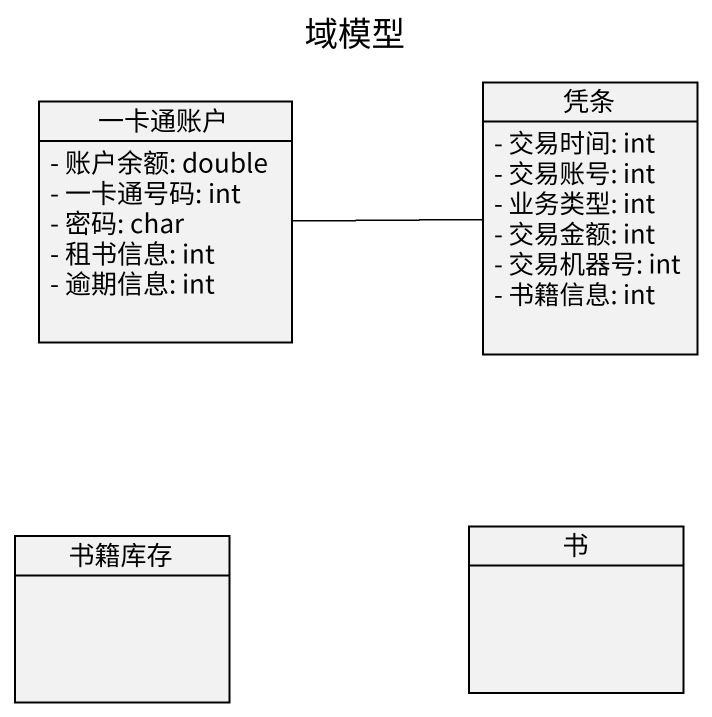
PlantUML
@startuml
title 域模型
hide circle
hide empty members
skinparam classAttributeIconSize 0
class 一卡通账户 {
  - 账户余额: double
  - 一卡通号码: int
  - 密码: char
  - 租书信息: int
  - 逾期信息: int
}
class 凭条 {
  - 交易时间: int
  - 交易账号: int
  - 业务类型: int
  - 交易金额: int
  - 交易机器号: int
  - 书籍信息: int
}
class 书籍库存
class 书
一卡通账户 -right- 凭条
@enduml
